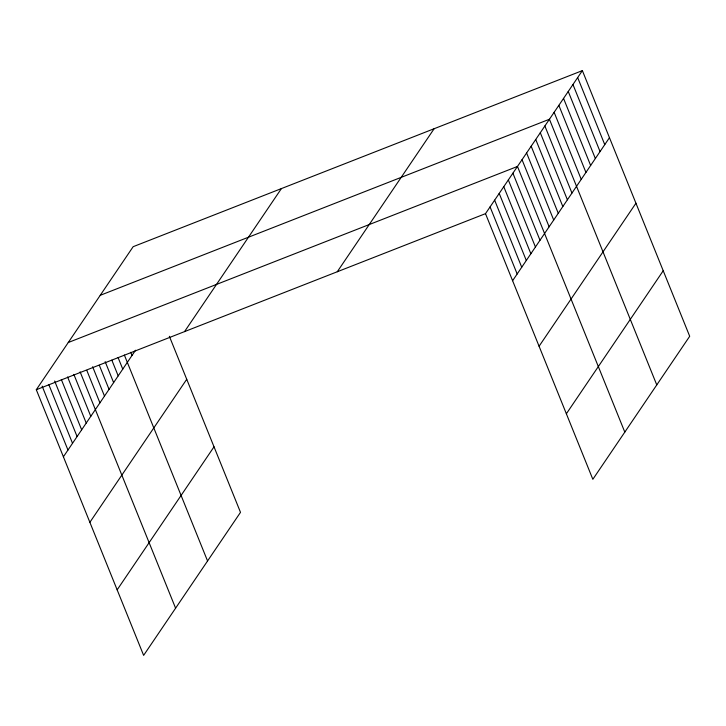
<?xml version="1.0" encoding="UTF-8"?>
<svg xmlns="http://www.w3.org/2000/svg" width="726" height="726" viewBox="0 0 726 726"><rect width="100%" height="100%" fill="white"/><g stroke="black" fill="none" stroke-linecap="round" stroke-linejoin="round"><path stroke-width="1.09" d="M169.358 336.283L240.497 512.347L143.63 655.378L36.3 389.717L133.157 246.695L582.37 70.622L689.7 336.283L592.843 479.305L485.503 213.653L582.37 70.622M63.398 456.781L135.553 350.222M184.54 331.619L281.398 188.588M89.87 522.321L186.736 379.29M117.158 589.839L214.016 446.817M337.272 271.751L434.13 128.729M512.601 280.717L609.459 137.686M539.082 346.248L635.94 203.226M566.362 413.775L663.219 270.744M100.224 295.319L549.437 119.255L656.767 384.907M68.262 342.518L517.475 166.454L624.805 432.106M36.3 389.717L485.503 213.653M577.66 77.573L604.758 144.628M572.959 84.515L600.057 151.58M568.249 91.467L595.347 158.531M563.548 98.409L590.646 165.474M558.848 105.361L585.936 172.425M554.138 112.303L581.236 179.367M544.872 125.997L571.961 193.062M540.298 132.74L567.396 199.804M535.734 139.483L562.832 206.547M531.169 146.225L558.267 213.29M526.604 152.968L553.702 220.032M522.039 159.711L549.128 226.775M512.901 173.196L539.999 240.261M508.336 179.939L535.434 247.003M503.771 186.682L530.869 253.746M499.207 193.425L526.305 260.489M494.642 200.167L521.731 267.232M490.077 206.91L517.166 273.974M130.762 352.291L132.023 355.431M124.364 355.05L207.563 560.98M118.102 357.6L122.758 369.126M111.84 360.15L118.193 375.868M105.161 361.657L113.628 382.611M99.317 365.251L109.054 389.354M92.638 366.757L104.49 396.097M86.802 370.36L99.925 402.839M80.114 371.857L175.592 608.179M73.861 374.407L90.795 416.325M67.6 376.966L86.231 423.067M61.338 379.516L81.657 429.81M54.659 381.014L77.092 436.553M48.823 384.617L72.527 443.296M42.135 386.123L67.963 450.038"/></g></svg>
